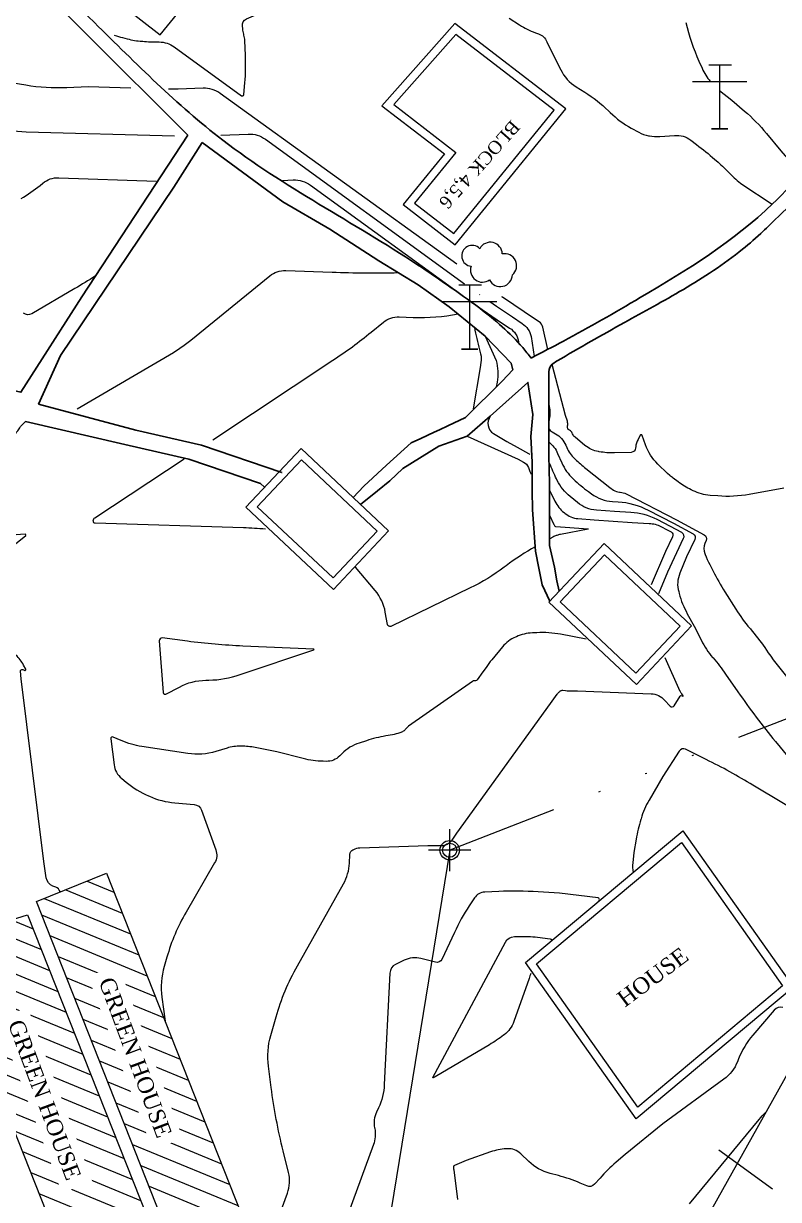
# Model space of a CAD drawing. Header units: metres. Extents: x 331672 to 331918, y 3055529 to 3055826.
# Drawn here: x 331824 to 331870.7, y 3055643.2 to 3055716 of the extents above; entities that cross this region are included whole.
import ezdxf

# ---------------------------------------------------------------- set-up
doc = ezdxf.new("R2010")
doc.units = ezdxf.units.M
doc.header["$MEASUREMENT"] = 0
doc.linetypes.add('ACAD_ISO06W100', pattern=[36, 24, -3, 0, -3, 0, -3, 0, -3])
for name, color, linetype, lineweight in [('Building', 7, 'Continuous', 20), ('Contour', 4, 'Continuous', 15), ('F', 10, 'Continuous', 20), ('GreenHouse', 94, 'Continuous', 20), ('Index_Contour', 8, 'Continuous', 20), ('Road', 170, 'Continuous', 25), ('Station', 50, 'Continuous', 13), ('TREE', 90, 'Continuous', 5)]:
    doc.layers.add(name, color=color, linetype=linetype, lineweight=lineweight)
doc.layers.add('House Drain', color=7, linetype='Continuous', lineweight=5, transparency=0.5)
doc.layers.add('POLE', color=7, linetype='Continuous')
doc.styles.add('CAD', font='times.ttf')
doc.styles.get("Standard").update_dxf_attribs({"font": 'arial.ttf'})

msp = doc.modelspace()

# ---------------------------------------------------------------- hatches: boundary and pattern name
at = {"layer": 'Building'}
h = msp.add_hatch(dxfattribs=at)
h.set_pattern_fill('ANSI31', color=256, scale=7, angle=45)
h.set_pattern_definition([(90, (0, 0), (-0.875, 0), [])])
h.paths.add_polyline_path([(331749.484, 3055721.726), (331752.999, 3055718.584), (331757.928, 3055724.099), (331754.484, 3055727.244)])
h.paths.add_polyline_path([(331733.311, 3055718.875), (331714.611, 3055732.465), (331711.54, 3055726.735), (331730.241, 3055713.145)])
h.paths.add_polyline_path([(331743.788, 3055716.963), (331740.878, 3055714.603), (331744.843, 3055709.367), (331747.753, 3055711.727)])
h.paths.add_polyline_path([(331760.628, 3055739.212), (331764.925, 3055736.086), (331769.851, 3055742.857), (331765.555, 3055745.983)])
h.paths.add_polyline_path([(331751.887, 3055719.603), (331756.792, 3055725.086), (331755.519, 3055726.224), (331750.614, 3055720.742)], flags=24)
h.paths.add_polyline_path([(331717.269, 3055725.071), (331725.786, 3055718.469), (331727.421, 3055720.579), (331718.904, 3055727.181)], flags=24)
h.paths.add_polyline_path([(331742.223, 3055716.58), (331746.848, 3055710.879), (331745.764, 3055709.999), (331741.139, 3055715.7)], flags=25)
h.paths.add_polyline_path([(331763.7, 3055737.545), (331768.154, 3055743.4), (331766.795, 3055744.434), (331762.341, 3055738.579)], flags=24)
h.paths.add_polyline_path([(331781.743, 3055744.81), (331787.744, 3055749.066), (331786.756, 3055750.46), (331780.755, 3055746.204)], flags=9)
h.paths.add_polyline_path([(331832.157, 3055716.958), (331836.689, 3055722.373), (331835.379, 3055723.469), (331830.847, 3055718.054)], flags=9)
h.paths.add_polyline_path([(331853.989, 3055710.569), (331849.293, 3055705.295), (331850.569, 3055704.159), (331855.264, 3055709.433)], flags=9)
h.paths.add_polyline_path([(331875.627, 3055719.9), (331875.299, 3055712.188), (331877.432, 3055712.097), (331877.76, 3055719.809)], flags=9)
h.paths.add_polyline_path([(331886.497, 3055705.268), (331895.039, 3055698.803), (331896.328, 3055700.506), (331887.786, 3055706.971)], flags=9)
h.paths.add_polyline_path([(331883.02, 3055700.7), (331891.52, 3055694.18), (331892.82, 3055695.874), (331884.32, 3055702.394)], flags=9)
h.paths.add_polyline_path([(331758.112, 3055761.566), (331766.223, 3055754.569), (331767.618, 3055756.186), (331759.506, 3055763.183)], flags=9)
h.paths.add_polyline_path([(331762.003, 3055766.056), (331770.114, 3055759.059), (331771.509, 3055760.676), (331763.397, 3055767.673)], flags=9)
h.paths.add_polyline_path([(331741.894, 3055776.453), (331750.006, 3055769.456), (331751.401, 3055771.072), (331743.289, 3055778.07)], flags=9)
h.paths.add_polyline_path([(331743.037, 3055784.346), (331751.148, 3055777.349), (331752.543, 3055778.965), (331744.431, 3055785.963)], flags=9)
at = {"layer": 'GreenHouse', "true_color": 0x136734}
h = msp.add_hatch(dxfattribs=at)
h.set_pattern_fill('ANSI31', color=116, scale=8)
h.set_pattern_definition([(45, (0, 0), (-0.7071067812, 0.7071067812), [])])
h.paths.add_polyline_path([(331724.832, 3055669.705), (331725.111, 3055669.705), (331725.111, 3055670.08), (331724.832, 3055670.08)], flags=9)
h.paths.add_polyline_path([(331724.296, 3055669.33), (331725.111, 3055669.33), (331725.111, 3055669.705), (331724.296, 3055669.705)], flags=9)
h.paths.add_polyline_path([(331725.291, 3055670.018), (331726.566, 3055671.293), (331726.301, 3055671.559), (331725.025, 3055670.283)], flags=9)
h.paths.add_polyline_path([(331777.786, 3055688.409), (331778.553, 3055688.409), (331778.553, 3055688.784), (331777.786, 3055688.784)], flags=9)
h.paths.add_polyline_path([(331778, 3055688.034), (331778.553, 3055688.034), (331778.553, 3055688.409), (331778, 3055688.409)], flags=9)
h.paths.add_polyline_path([(331778.733, 3055688.722), (331780.008, 3055689.997), (331779.743, 3055690.263), (331778.467, 3055688.987)], flags=9)
h.paths.add_polyline_path([(331776.718, 3055683.093), (331777.474, 3055683.093), (331777.474, 3055683.468), (331776.718, 3055683.468)], flags=9)
h.paths.add_polyline_path([(331776.921, 3055682.718), (331777.474, 3055682.718), (331777.474, 3055683.093), (331776.921, 3055683.093)], flags=9)
h.paths.add_polyline_path([(331777.653, 3055683.406), (331778.929, 3055684.681), (331778.663, 3055684.946), (331777.388, 3055683.671)], flags=9)
h.paths.add_polyline_path([(331786.047, 3055675.116), (331786.814, 3055675.116), (331786.814, 3055675.491), (331786.047, 3055675.491)], flags=9)
h.paths.add_polyline_path([(331786.261, 3055674.741), (331786.814, 3055674.741), (331786.814, 3055675.116), (331786.261, 3055675.116)], flags=9)
h.paths.add_polyline_path([(331786.994, 3055675.429), (331788.101, 3055676.536), (331787.835, 3055676.801), (331786.728, 3055675.694)], flags=9)
h.paths.add_polyline_path([(331780.753, 3055665.77), (331781.45, 3055665.77), (331781.45, 3055666.145), (331780.753, 3055666.145)], flags=9)
h.paths.add_polyline_path([(331780.896, 3055665.395), (331781.45, 3055665.395), (331781.45, 3055665.77), (331780.896, 3055665.77)], flags=9)
h.paths.add_polyline_path([(331781.629, 3055666.083), (331782.904, 3055667.359), (331782.639, 3055667.624), (331781.364, 3055666.348)], flags=9)
h.paths.add_polyline_path([(331824.395, 3055683.732), (331825.175, 3055683.732), (331825.175, 3055684.107), (331824.395, 3055684.107)], flags=9)
h.paths.add_polyline_path([(331824.621, 3055683.357), (331825.175, 3055683.357), (331825.175, 3055683.732), (331824.621, 3055683.732)], flags=9)
h.paths.add_polyline_path([(331825.354, 3055684.045), (331826.469, 3055685.16), (331826.204, 3055685.426), (331825.088, 3055684.31)], flags=9)
h.paths.add_polyline_path([(331823.883, 3055678.051), (331824.65, 3055678.051), (331824.65, 3055678.426), (331823.883, 3055678.426)], flags=9)
h.paths.add_polyline_path([(331824.097, 3055677.676), (331824.65, 3055677.676), (331824.65, 3055678.051), (331824.097, 3055678.051)], flags=9)
h.paths.add_polyline_path([(331824.83, 3055678.364), (331826.113, 3055679.648), (331825.848, 3055679.913), (331824.564, 3055678.629)], flags=9)
h.paths.add_polyline_path([(331760.105, 3055688.656), (331760.872, 3055688.656), (331760.872, 3055689.031), (331760.105, 3055689.031)], flags=9)
h.paths.add_polyline_path([(331760.581, 3055688.281), (331760.872, 3055688.281), (331760.872, 3055688.656), (331760.581, 3055688.656)], flags=9)
h.paths.add_polyline_path([(331761.052, 3055688.969), (331762.327, 3055690.244), (331762.062, 3055690.51), (331760.786, 3055689.234)], flags=9)
h.paths.add_polyline_path([(331763.628, 3055695.196), (331764.324, 3055695.196), (331764.324, 3055695.571), (331763.628, 3055695.571)], flags=9)
h.paths.add_polyline_path([(331764.033, 3055694.821), (331764.324, 3055694.821), (331764.324, 3055695.196), (331764.033, 3055695.196)], flags=9)
h.paths.add_polyline_path([(331764.504, 3055695.509), (331765.779, 3055696.784), (331765.514, 3055697.05), (331764.238, 3055695.774)], flags=9)
h.paths.add_polyline_path([(331728.926, 3055671.778), (331729.705, 3055671.778), (331729.705, 3055672.153), (331728.926, 3055672.153)], flags=9)
h.paths.add_polyline_path([(331729.414, 3055671.403), (331729.705, 3055671.403), (331729.705, 3055671.778), (331729.414, 3055671.778)], flags=9)
h.paths.add_polyline_path([(331729.885, 3055672.091), (331731.16, 3055673.366), (331730.895, 3055673.632), (331729.619, 3055672.356)], flags=9)
h.paths.add_polyline_path([(331725.288, 3055663.848), (331726.056, 3055663.848), (331726.056, 3055664.223), (331725.288, 3055664.223)], flags=9)
h.paths.add_polyline_path([(331725.764, 3055663.473), (331726.056, 3055663.473), (331726.056, 3055663.848), (331725.764, 3055663.848)], flags=9)
h.paths.add_polyline_path([(331726.235, 3055664.161), (331727.51, 3055665.436), (331727.245, 3055665.702), (331725.969, 3055664.426)], flags=9)
h.paths.add_polyline_path([(331841.435, 3055681.337), (331842.215, 3055681.337), (331842.215, 3055681.712), (331841.435, 3055681.712)], flags=9)
h.paths.add_polyline_path([(331841.923, 3055680.962), (331842.215, 3055680.962), (331842.215, 3055681.337), (331841.923, 3055681.337)], flags=9)
h.paths.add_polyline_path([(331842.394, 3055681.65), (331843.66, 3055682.917), (331843.395, 3055683.182), (331842.128, 3055681.915)], flags=9)
h.paths.add_polyline_path([(331778.945, 3055683.359), (331784.074, 3055674.803), (331785.361, 3055675.574), (331780.232, 3055684.13)], flags=9)
h.paths.add_polyline_path([(331774.545, 3055679.021), (331779.674, 3055670.464), (331780.961, 3055671.235), (331775.831, 3055679.792)], flags=9)
h.paths.add_polyline_path([(331816.031, 3055597.709), (331818.645, 3055607.337), (331817.198, 3055607.73), (331814.584, 3055598.102)], flags=9)
h.paths.add_polyline_path([(331719.878, 3055760.512), (331729.847, 3055760.134), (331729.904, 3055761.633), (331719.935, 3055762.011)], flags=9)
h.paths.add_polyline_path([(331886.644, 3055705.573), (331894.028, 3055698.865), (331895.037, 3055699.976), (331887.652, 3055706.683)], flags=9)
h.paths.add_polyline_path([(331883.215, 3055701.01), (331890.6, 3055694.302), (331891.609, 3055695.413), (331884.224, 3055702.12)], flags=9)
h.paths.add_polyline_path([(331830.306, 3055686.46), (331840.275, 3055686.082), (331840.332, 3055687.581), (331830.363, 3055687.959)], flags=9)
h.paths.add_polyline_path([(331830.676, 3055679.8), (331840.645, 3055679.422), (331840.702, 3055680.921), (331830.733, 3055681.299)], flags=9)
h.paths.add_polyline_path([(331761.592, 3055767.102), (331768.977, 3055760.394), (331769.985, 3055761.505), (331762.601, 3055768.212)], flags=9)
h.paths.add_polyline_path([(331757.927, 3055762.002), (331765.311, 3055755.295), (331766.32, 3055756.405), (331758.935, 3055763.112)], flags=9)
h.paths.add_polyline_path([(331741.18, 3055778.12), (331748.565, 3055771.412), (331749.573, 3055772.523), (331742.189, 3055779.23)], flags=9)
h.paths.add_polyline_path([(331743.145, 3055784.446), (331750.53, 3055777.738), (331751.538, 3055778.849), (331744.154, 3055785.556)], flags=9)
h = msp.add_hatch(dxfattribs=at)
h.set_pattern_fill('ANSI31', color=116, scale=8, angle=-67.42761)
h.set_pattern_definition([(337.57239206, (-2617150.9224, 2189141.3553), (0.3815158241, 0.92436230774), [])])
h.paths.add_polyline_path([(331829.128, 3055663.433), (331824.792, 3055661.68), (331833.49, 3055639.705), (331837.839, 3055641.426)])
h.paths.add_polyline_path([(331827.502, 3055637.191), (331832.949, 3055638.887), (331824.251, 3055660.863), (331818.805, 3055659.166)])
h.paths.add_polyline_path([(331823.957, 3055661.788), (331824.256, 3055661.068), (331824.603, 3055661.212), (331824.303, 3055661.932)], flags=9)
h.paths.add_polyline_path([(331823.698, 3055661.436), (331823.91, 3055660.924), (331824.256, 3055661.068), (331824.044, 3055661.58)], flags=9)
h.paths.add_polyline_path([(331824.614, 3055661.023), (331826.072, 3055660.421), (331826.215, 3055660.768), (331824.757, 3055661.37)], flags=9)
h.paths.add_polyline_path([(331828.745, 3055657.377), (331832.222, 3055648.027), (331833.628, 3055648.55), (331830.151, 3055657.9)], flags=24)
h.paths.add_polyline_path([(331832.687, 3055639.736), (331832.954, 3055639.093), (331833.3, 3055639.236), (331833.033, 3055639.88)], flags=9)
h.paths.add_polyline_path([(331832.395, 3055639.46), (331832.608, 3055638.949), (331832.954, 3055639.093), (331832.742, 3055639.604)], flags=24)
h.paths.add_polyline_path([(331833.312, 3055639.047), (331834.979, 3055638.359), (331835.122, 3055638.706), (331833.455, 3055639.394)], flags=9)
h.paths.add_polyline_path([(331818.515, 3055660.081), (331818.81, 3055659.372), (331819.156, 3055659.516), (331818.861, 3055660.225)], flags=9)
h.paths.add_polyline_path([(331818.251, 3055659.739), (331818.463, 3055659.228), (331818.81, 3055659.372), (331818.597, 3055659.883)], flags=9)
h.paths.add_polyline_path([(331819.167, 3055659.326), (331820.845, 3055658.634), (331820.988, 3055658.98), (331819.31, 3055659.673)], flags=9)
h.paths.add_polyline_path([(331828.286, 3055645.134), (331828.586, 3055644.414), (331828.932, 3055644.558), (331828.633, 3055645.278)], flags=24)
h.paths.add_polyline_path([(331828.128, 3055644.54), (331828.239, 3055644.27), (331828.586, 3055644.414), (331828.474, 3055644.684)], flags=24)
h.paths.add_polyline_path([(331828.943, 3055644.369), (331830.599, 3055643.686), (331830.742, 3055644.032), (331829.086, 3055644.716)], flags=24)
h.paths.add_polyline_path([(331822.737, 3055654.479), (331826.215, 3055645.128), (331827.621, 3055645.651), (331824.143, 3055655.002)], flags=24)

# ---------------------------------------------------------------- linework, layer by layer
at = {"layer": 'Building', "lineweight": 18}
for points, elevation in [([(331850.62, 3055703.025), (331856.839, 3055710.661), (331850.747, 3055715.34), (331846.906, 3055711.004), (331850.753, 3055708.05), (331848.197, 3055704.912)], 1266.627), ([(331864.7, 3055665.334), (331870.962, 3055656.475), (331862, 3055648.963), (331855.738, 3055657.822)], 1264.36)]:
    msp.add_lwpolyline(points, close=True, dxfattribs=dict(at, elevation=elevation))
at = {"layer": 'Building'}
for points in [[(331841.198, 3055689.023), (331838.465, 3055686.118), (331843.15, 3055681.711), (331845.883, 3055684.616)], [(331859.942, 3055683.14), (331857.209, 3055680.234), (331861.894, 3055675.827), (331864.628, 3055678.733)]]:
    msp.add_lwpolyline(points, close=True, dxfattribs=at)
at = {"layer": 'Contour'}
for points, elevation in [([(331830.631, 3055712.032), (331828, 3055712.103), (331826.673, 3055712.052, -0.052105), (331824.133, 3055712.203), (331821.65, 3055712.601, -0.068339), (331821.482, 3055712.65), (331821.436, 3055712.671, 0.029453), (331821.272, 3055712.733), (331821.061, 3055712.8), (331816.008, 3055714.451), (331815.622, 3055714.581, -0.030128), (331815.509, 3055714.627), (331815.464, 3055714.648, -0.061297), (331815.361, 3055714.712), (331815.016, 3055714.987, -0.186226), (331814.956, 3055715.088), (331814.946, 3055715.137, 0.025773), (331814.916, 3055715.258), (331814.795, 3055715.666), (331813.606, 3055720.08), (331813.567, 3055720.242, 0.313945), (331813.424, 3055720.371), (331812.866, 3055720.45)], 1266), ([(331829.615, 3055715.31, 0.029602), (331830.13, 3055715.15), (331830.421, 3055715.076, 0.04463), (331831.328, 3055714.926), (331831.378, 3055714.923, 0.018777), (331832.299, 3055714.882), (331832.397, 3055714.882, -0.163415), (331833.317, 3055714.579), (331837.482, 3055711.556, 0.557928), (331837.635, 3055711.626), (331837.695, 3055712.354, 0.032842), (331837.73, 3055714.052), (331837.692, 3055714.974, 0.06149), (331837.638, 3055715.313), (331837.624, 3055715.361, -0.046979), (331837.56, 3055715.699), (331837.543, 3055715.879, -0.33256), (331837.795, 3055716.306), (331840.459, 3055717.453)], 1267), ([(331864.982, 3055716.084, 0.046841), (331865.793, 3055713.693), (331865.987, 3055713.254, 0.073229), (331866.488, 3055712.437, 0.073229)], 1268), ([(331867.068, 3055711.889), (331867.826, 3055711.278), (331868.605, 3055710.607, -0.043665), (331869.972, 3055709.217), (331870.859, 3055708.153), (331872.13, 3055706.689)], 1268), ([(331823.847, 3055705.192, 0.040454), (331825.027, 3055706.01), (331825.196, 3055706.148, -0.189277), (331826.175, 3055706.476), (331832.231, 3055706.264)], 1264), ([(331828.427, 3055700.39, -0.013171), (331827.183, 3055699.625), (331824.504, 3055698.058, -0.327022), (331823.998, 3055698.104)], 1263), ([(331827.321, 3055692.187), (331833.279, 3055695.673), (331833.674, 3055695.934, 0.025936), (331834.355, 3055696.434), (331839.242, 3055700.408, -0.189277), (331840.22, 3055700.737), (331843.092, 3055700.636, 0.012349), (331847.179, 3055700.607, 0.012349)], 1262), ([(331851.69, 3055698.814), (331852.1, 3055698.517), (331853.302, 3055697.693), (331854.076, 3055697.18, -0.217014), (331854.631, 3055696.32)], 1264), ([(331856.431, 3055695.854), (331856.123, 3055697.235, 0.201856), (331855.899, 3055697.561), (331855.68, 3055697.706), (331853.644, 3055699.079)], 1266), ([(331835.704, 3055690.265), (331843.143, 3055695.186, 0.025936), (331845.512, 3055696.926), (331846.264, 3055697.538, -0.189277), (331847.243, 3055697.867), (331848.115, 3055697.836, 0.056961), (331850.884, 3055698.049, 0.056961)], 1261), ([(331851.898, 3055697.221, 0.025404), (331852.213, 3055695.831), (331852.28, 3055695.574, -0.112674), (331852.302, 3055695.05), (331852.248, 3055694.736), (331851.817, 3055692.179)], 1261), ([(331852.567, 3055696.675), (331853.242, 3055695.171, -0.112674), (331853.299, 3055693.827), (331853.248, 3055693.534)], 1262), ([(331871.032, 3055687.267), (331868.903, 3055686.885, -0.067204), (331866.955, 3055686.787), (331866.474, 3055686.824, -0.100949), (331865.431, 3055687.112), (331865.314, 3055687.17, -0.044126), (331864.512, 3055687.655), (331864.204, 3055687.878, -0.033028), (331863.988, 3055688.056), (331863.849, 3055688.186), (331863.251, 3055688.763, -0.121579), (331862.487, 3055689.948), (331862.278, 3055690.533, 0.60952), (331862.155, 3055690.542), (331862.019, 3055690.285, 0.107071), (331861.877, 3055689.8), (331861.873, 3055689.755, -0.384564), (331861.59, 3055689.486), (331860.568, 3055689.454, -0.055232), (331859.625, 3055689.525), (331859.576, 3055689.533, -0.133606), (331858.739, 3055689.919), (331858.121, 3055690.425, -0.123395), (331857.969, 3055690.625), (331857.947, 3055690.674, 0.168881), (331857.787, 3055690.85), (331857.744, 3055690.874, -0.322882), (331857.656, 3055691.059), (331857.667, 3055691.127, 0.12025), (331857.65, 3055691.406), (331857.541, 3055691.771), (331856.711, 3055694.931)], 1266), ([(331852.882, 3055691.717, 0.432744), (331853.074, 3055690.646), (331853.894, 3055690.159), (331854.537, 3055689.796), (331855.236, 3055689.422, -0.017165), (331855.318, 3055689.377)], 1262), ([(331851.457, 3055690.489), (331854.602, 3055689.064), (331854.943, 3055688.882, -0.186945), (331855.234, 3055688.554), (331855.336, 3055688.29), (331855.411, 3055688.125)], 1261), ([(331856.501, 3055690.127, -0.127399), (331857.048, 3055689.416), (331857.308, 3055688.829, 0.104077), (331857.992, 3055687.861), (331858.028, 3055687.827, 0.034924), (331858.956, 3055687.057), (331859.152, 3055686.915, 0.147254), (331860.438, 3055686.45), (331860.793, 3055686.425, -0.10709), (331862.645, 3055685.911), (331864.214, 3055685.106), (331865.423, 3055684.448, -0.398766), (331865.537, 3055684.1), (331865.025, 3055683.011), (331864.608, 3055682.004, 0.17336), (331864.536, 3055680.865), (331864.568, 3055680.746, 0.061842), (331865.069, 3055679.499), (331865.491, 3055678.726), (331865.939, 3055677.843, 0.062317), (331866.635, 3055676.799), (331866.668, 3055676.761, -0.025976), (331867.438, 3055675.762), (331868.204, 3055674.66, 0.020897), (331870.523, 3055671.592), (331875.182, 3055665.909)], 1264), ([(331838.971, 3055684.727, 0.018398), (331837.607, 3055684.812), (331828.435, 3055685.098, -0.400134), (331828.319, 3055685.215), (331828.318, 3055685.265, -0.265988), (331828.41, 3055685.441), (331833.934, 3055689.094)], 1261), ([(331863.31, 3055680.748), (331863.867, 3055682.094), (331864.842, 3055684.167, 0.398766), (331864.728, 3055684.515), (331864.02, 3055684.9), (331863.204, 3055685.319, 0.11081), (331861.568, 3055685.761), (331860.556, 3055685.815), (331859.442, 3055685.908, -0.158922), (331858.276, 3055686.379), (331857.83, 3055686.744, -0.111952), (331857.026, 3055687.753), (331856.983, 3055687.84, -0.02056), (331856.548, 3055688.808)], 1263), ([(331856.551, 3055687.142), (331856.641, 3055686.942), (331856.879, 3055686.463, 0.111952), (331857.445, 3055685.753), (331857.484, 3055685.721, 0.158922), (331858.306, 3055685.388), (331859.309, 3055685.305), (331861.657, 3055685.147), (331862.71, 3055685.09, -0.11081), (331863.438, 3055684.893), (331863.826, 3055684.695), (331864.062, 3055684.566, -0.398766), (331864.161, 3055684.264), (331863.726, 3055683.34), (331862.833, 3055681.281)], 1262), ([(331856.551, 3055685.592), (331856.807, 3055685.025, 0.065303), (331856.846, 3055684.961), (331856.877, 3055684.921, 0.219403), (331856.939, 3055684.889), (331858.934, 3055684.753, -0.761844), (331858.935, 3055684.725), (331857.215, 3055684.404, 0.038531), (331857.003, 3055684.348), (331856.956, 3055684.331, 0.044665), (331856.755, 3055684.243), (331856.557, 3055684.135)], 1261), ([(331826.268, 3055662.277), (331826.257, 3055662.308, 0.228185), (331825.991, 3055662.578), (331825.811, 3055662.646, -0.278109), (331825.408, 3055663.143), (331825.25, 3055664.155), (331823.852, 3055675.469), (331823.806, 3055675.94, -0.546775), (331823.95, 3055676.045), (331824.074, 3055675.992, 0.65176), (331824.137, 3055676.06), (331823.994, 3055676.323, 0.07895), (331823.531, 3055676.938), (331820.601, 3055679.81, -0.319369), (331820.501, 3055680.327), (331820.919, 3055681.274, -0.126601), (331821.901, 3055682.55), (331824.139, 3055684.342, 0.669006), (331824.11, 3055684.417), (331818.989, 3055684.056)], 1261), ([(331855.661, 3055683.645, 0.035941), (331853.863, 3055682.472), (331853.748, 3055682.385, -0.051344), (331851.63, 3055681.09), (331846.734, 3055678.717, -0.486556), (331846.518, 3055678.827)], 1261), ([(331846.518, 3055678.827), (331846.382, 3055679.586, 0.136706), (331845.755, 3055680.93), (331844.543, 3055682.383)], 1261), ([(331832.814, 3055674.525), (331833.643, 3055674.96, -0.120904), (331835.281, 3055675.383), (331835.459, 3055675.388, 0.079496), (331837.401, 3055675.73), (331841.96, 3055677.268, 0.73135), (331841.954, 3055677.312), (331837.569, 3055677.5, -0.02276), (331834.137, 3055677.795), (331832.586, 3055677.997, 0.468228), (331832.393, 3055677.814), (331832.635, 3055674.624, 0.521445), (331832.814, 3055674.525)], 1261), ([(331874.717, 3055665.541), (331869.13, 3055668.89, 0.022808), (331866.241, 3055670.471), (331864.953, 3055671.106, 0.383671), (331864.575, 3055671.001), (331863.559, 3055669.428), (331862.704, 3055667.959, 0.061348), (331862.205, 3055666.811), (331862.191, 3055666.763, 0.031857), (331861.899, 3055665.54), (331861.757, 3055664.728), (331861.691, 3055664.087, 0.083172), (331861.72, 3055663.488)], 1264)]:
    msp.add_lwpolyline(points, format="xyb", dxfattribs=dict(at, elevation=elevation))
at = {"layer": 'Contour', "elevation": 1266}
msp.add_lwpolyline([(331853.644, 3055699.079), (331853.596, 3055699.114)], dxfattribs=at)
at = {"layer": 'F'}
msp.add_line((331867.017, 3055646.323), (331870.345, 3055643.911), dxfattribs=at)
at = {"layer": 'F', "color": 240, "true_color": 0xed1f24, "elevation": 1263.394}
msp.add_lwpolyline([(331816.55, 3055757.042), (331817.962, 3055756.508), (331820.994, 3055759.842), (331835.68, 3055768.871), (331916.891, 3055714.718), (331914.663, 3055704.391), (331913.553, 3055699.84), (331911.782, 3055695.3), (331908.966, 3055691.183), (331900.574, 3055683.689), (331896.301, 3055677.819), (331872.564, 3055653.345), (331856.499, 3055624.628), (331848.187, 3055610.864), (331844.764, 3055602.955), (331841.133, 3055598.47)], dxfattribs=at)
at = {"layer": 'GreenHouse', "elevation": 1260.934}
msp.add_lwpolyline([(331829.128, 3055663.433), (331837.839, 3055641.426), (331833.49, 3055639.705), (331824.792, 3055661.68), (331829.128, 3055663.433)], dxfattribs=at)
at = {"layer": 'GreenHouse'}
msp.add_lwpolyline([(331818.805, 3055659.166), (331824.251, 3055660.863), (331832.949, 3055638.887), (331827.502, 3055637.191), (331818.805, 3055659.166)], dxfattribs=at)
at = {"layer": 'House Drain', "lineweight": 5, "transparency": 33554559}
for points, elevation in [([(331832.456, 3055715.334), (331839.309, 3055723.749), (331832.439, 3055729.024), (331827.933, 3055723.938), (331831.797, 3055720.971), (331829.244, 3055717.836)], 1266.868), ([(331850.699, 3055702.33), (331857.552, 3055710.745), (331850.682, 3055716.02), (331846.176, 3055710.934), (331850.04, 3055707.967), (331847.487, 3055704.832)], 1266.627)]:
    msp.add_lwpolyline(points, close=True, dxfattribs=dict(at, elevation=elevation))
msp.add_lwpolyline([(331841.176, 3055689.73), (331837.758, 3055686.096), (331843.171, 3055681.004), (331846.59, 3055684.638), (331841.176, 3055689.73)], dxfattribs=at)
at = {"layer": 'House Drain', "transparency": 33554559}
msp.add_lwpolyline([(331859.921, 3055683.847), (331856.502, 3055680.213), (331861.916, 3055675.12), (331865.334, 3055678.755)], close=True, dxfattribs=at)
at = {"layer": 'House Drain', "lineweight": 5, "transparency": 33554559, "elevation": 1264.36}
msp.add_lwpolyline([(331864.795, 3055666.066), (331871.636, 3055656.388), (331861.905, 3055648.231), (331855.064, 3055657.909), (331864.795, 3055666.066)], dxfattribs=at)
at = {"layer": 'Index_Contour', "elevation": 1265}
for points in [[(331810.262, 3055716.453, 0.056029), (331810.542, 3055716.16), (331812.161, 3055714.765, 0.025601), (331814.171, 3055713.195), (331814.449, 3055712.999, 0.045729), (331816.147, 3055712.01), (331816.698, 3055711.75, 0.032892), (331817.489, 3055711.435), (331817.537, 3055711.42, -0.056855), (331818.31, 3055711.071), (331818.355, 3055711.044, 0.023717), (331819.112, 3055710.643), (331820.4, 3055710.034, 0.043913), (331821.412, 3055709.655), (331821.46, 3055709.641, 0.051702), (331822.523, 3055709.451), (331824.162, 3055709.321), (331833.34, 3055709.073)], [(331852.841, 3055698.814), (331853.266, 3055698.523), (331854.247, 3055697.862), (331854.861, 3055697.454, -0.201856), (331855.404, 3055696.665), (331855.603, 3055695.424)], [(331856.504, 3055692.459, -0.101794), (331856.528, 3055691.516), (331856.503, 3055691.367)], [(331856.502, 3055690.973, 0.174), (331856.701, 3055690.749), (331856.908, 3055690.632, -0.168881), (331857.551, 3055689.924), (331857.611, 3055689.789, 0.104077), (331858.103, 3055689.092), (331858.139, 3055689.058, 0.023726), (331858.796, 3055688.489), (331860.281, 3055687.315), (331860.513, 3055687.148, 0.147254), (331860.866, 3055687.02), (331860.915, 3055687.017, -0.10709), (331861.284, 3055686.914), (331864.408, 3055685.311), (331866.114, 3055684.383, -0.392074), (331866.236, 3055684.026), (331866.16, 3055683.851, 0.211652), (331866.151, 3055683.215), (331866.17, 3055683.168, 0.021444), (331866.458, 3055682.541), (331866.66, 3055682.142, 0.02449), (331867.393, 3055680.851), (331868.072, 3055679.773, 0.037827), (331868.938, 3055678.596), (331868.97, 3055678.558, -0.025976), (331869.864, 3055677.4), (331870.082, 3055677.085, 0.025962), (331871.381, 3055675.401)], [(331855.396, 3055657.241, 0.014378), (331855.278, 3055656.93), (331854.333, 3055654.259, -0.152448), (331853.739, 3055653.443), (331853.699, 3055653.413, -0.031016), (331852.828, 3055652.825), (331849.476, 3055650.839, -0.024212), (331849.384, 3055650.79), (331849.338, 3055650.769, -0.660993), (331849.316, 3055650.792), (331853.813, 3055659.164, -0.273066), (331854.369, 3055659.513)], [(331854.369, 3055659.513), (331854.628, 3055659.524, -0.04234), (331855.798, 3055659.479), (331856.592, 3055659.385, -0.320501), (331856.676, 3055659.303, -0.320501)], [(331865.21, 3055642.98), (331869.511, 3055648.201, -0.043502), (331869.931, 3055648.64)]]:
    msp.add_lwpolyline(points, format="xyb", dxfattribs=at)
for points in [[(331852.203, 3055699.252), (331852.235, 3055699.23)], [(331852.224, 3055699.237), (331852.235, 3055699.23)]]:
    msp.add_lwpolyline(points, dxfattribs=at)
at = {"layer": 'POLE', "lineweight": 18}
for p, q in [((331866.395, 3055713.476, 2527.063), (331867.802, 3055713.476, 2527.063)), ((331867.068, 3055713.476, 2527.063), (331867.068, 3055709.503, 2527.063)), ((331865.385, 3055712.437, 2527.063), (331868.751, 3055712.437, 2527.063)), ((331850.928, 3055699.853, 2527.063), (331852.335, 3055699.853, 2527.063)), ((331851.601, 3055699.853, 2527.063), (331851.601, 3055695.88, 2527.063)), ((331849.918, 3055698.814, 2527.063), (331853.284, 3055698.814, 2527.063))]:
    msp.add_line(p, q, dxfattribs=at)
at = {"layer": 'POLE'}
for p, q in [((331867.568, 3055709.503, 2527.063), (331866.568, 3055709.503, 2527.063)), ((331852.101, 3055695.88, 2527.063), (331851.101, 3055695.88, 2527.063))]:
    msp.add_line(p, q, dxfattribs=at)
at = {"layer": 'Road'}
for p, q in [((331856.507, 3055694.296), (331856.499, 3055689.291)), ((331856.499, 3055689.291), (331856.551, 3055687.556)), ((331856.551, 3055687.556), (331856.551, 3055686.054)), ((331856.551, 3055686.054), (331856.551, 3055685.07)), ((331856.551, 3055685.07), (331856.551, 3055683.724)), ((331856.551, 3055683.724), (331856.853, 3055682.383)), ((331856.853, 3055682.383), (331857.002, 3055681.54)), ((331857.006, 3055681.525), (331857.142, 3055680.893))]:
    msp.add_line(p, q, dxfattribs=at)
at = {"layer": 'Road', "elevation": 0.015}
msp.add_lwpolyline([(331821.568, 3055721.682), (331834.161, 3055709.115)], dxfattribs=at)
at = {"layer": 'Road'}
for points in [[(331806.384, 3055699.808), (331818.544, 3055694.425), (331823.833, 3055693.206), (331827.615, 3055699.119), (331834.161, 3055709.115)], [(331824.92, 3055692.461), (331826.287, 3055695.471), (331833.305, 3055705.887), (331835.06, 3055708.653)], [(331853.612, 3055693.89), (331851.337, 3055691.65), (331850.26, 3055691.136), (331850.26, 3055691.136), (331849.739, 3055690.887), (331849.408, 3055690.729), (331849.408, 3055690.729), (331848.573, 3055690.346), (331847.991, 3055690.078), (331846.464, 3055688.686), (331845.053, 3055687.4), (331844.396, 3055686.701)], [(331844.859, 3055686.266), (331845.893, 3055687.112), (331846.662, 3055687.727), (331847.465, 3055688.478), (331849.686, 3055689.861), (331851.457, 3055690.489), (331852.882, 3055691.717), (331855.206, 3055693.815), (331855.503, 3055691.827), (331855.388, 3055690.46), (331855.463, 3055688.877), (331855.463, 3055687.116), (331855.489, 3055685.928), (331855.682, 3055683.366), (331855.89, 3055682.31), (331856.09, 3055681.277), (331856.559, 3055680.273)], [(331824.92, 3055692.461), (331830.939, 3055690.865), (331835.003, 3055689.931), (331839.987, 3055688.23), (331839.987, 3055688.23)], [(331824.114, 3055691.387), (331830.258, 3055689.976), (331834.225, 3055689.064), (331838.669, 3055687.566), (331838.919, 3055687.33)]]:
    msp.add_lwpolyline(points, dxfattribs=at)
for points in [[(331822.142, 3055722.07, 0.279), (331828.382, 3055716.082), (331836.326, 3055708.809), (331848.385, 3055701.092), (331850.214, 3055699.846), (331852.223, 3055698.403), (331854.885, 3055695.971), (331855.407, 3055695.323)], [(331855.407, 3055695.323), (331857.404, 3055696.368), (331862.154, 3055699.059), (331870.363, 3055704.877), (331871.882, 3055706.439)]]:
    msp.add_spline(points, degree=3, dxfattribs=at)
msp.add_open_spline([(331856.507, 3055694.296), (331856.445, 3055694.803), (331856.733, 3055694.974), (331857.705, 3055695.549), (331858.389, 3055695.945), (331859.774, 3055696.733), (331860.472, 3055697.124), (331861.771, 3055697.847), (331862.369, 3055698.176), (331863.59, 3055698.856), (331864.209, 3055699.206), (331866.067, 3055700.307), (331867.31, 3055701.111), (331868.923, 3055702.407), (331869.351, 3055702.778), (331870.062, 3055703.456), (331872.416, 3055705.73), (331872.416, 3055705.73), (331872.416, 3055705.73), (331872.416, 3055705.73), (331872.416, 3055705.73), (331872.416, 3055705.73), (331872.416, 3055705.73), (331872.416, 3055705.73)], degree=3, knots=[0.514397, 0.514397, 0.514397, 0.514397, 1.527623, 1.527623, 3.953877, 3.953877, 6.380131, 6.380131, 8.421983, 8.421983, 10.463835, 10.463835, 14.547538, 14.547538, 16.066684, 16.066684, 17.157629, 17.157629, 18.017535, 18.017535, 18.877441, 18.877441, 19.558852, 19.558852, 19.558852, 19.558852], dxfattribs=at)
at = {"layer": 'Road', "lineweight": 18}
msp.add_open_spline([(331794.79, 3055656.204), (331796.08, 3055657.469), (331797.229, 3055658.628), (331798.951, 3055660.358), (331799.52, 3055660.926), (331800.655, 3055662.07), (331801.22, 3055662.647), (331802.07, 3055663.549), (331802.365, 3055663.869), (331803.103, 3055664.694), (331803.521, 3055665.185), (331804.209, 3055665.825), (331804.434, 3055666.013), (331805.08, 3055666.478), (331805.564, 3055666.752), (331806.43, 3055667.293), (331806.816, 3055667.553), (331807.373, 3055668.088), (331807.574, 3055668.336), (331807.798, 3055668.788), (331807.859, 3055668.962), (331807.926, 3055669.3), (331807.938, 3055669.455), (331807.944, 3055669.75), (331807.938, 3055669.892), (331807.925, 3055670.213), (331807.92, 3055670.378), (331807.923, 3055670.723), (331807.929, 3055670.899), (331807.935, 3055671.251), (331807.936, 3055671.424), (331807.922, 3055671.731), (331807.911, 3055671.861), (331807.887, 3055672.099), (331807.875, 3055672.21), (331807.864, 3055672.418), (331807.866, 3055672.512), (331807.887, 3055672.659), (331807.901, 3055672.709), (331807.958, 3055672.836), (331808.002, 3055672.909), (331808.123, 3055673.086), (331808.206, 3055673.193), (331808.353, 3055673.395), (331808.413, 3055673.482), (331808.522, 3055673.651), (331808.573, 3055673.735), (331808.72, 3055673.983), (331808.81, 3055674.143), (331808.982, 3055674.431), (331809.065, 3055674.56), (331809.24, 3055674.799), (331809.338, 3055674.913), (331809.556, 3055675.141), (331809.675, 3055675.254), (331809.995, 3055675.546), (331810.206, 3055675.728), (331810.615, 3055676.099), (331810.817, 3055676.285), (331811.414, 3055676.846), (331811.803, 3055677.222), (331812.656, 3055678.041), (331813.121, 3055678.478), (331814.071, 3055679.349), (331814.553, 3055679.783), (331815.457, 3055680.62), (331815.877, 3055681.023), (331816.702, 3055681.833), (331817.108, 3055682.237), (331817.927, 3055683.038), (331818.339, 3055683.437), (331819.183, 3055684.268), (331819.615, 3055684.7), (331820.444, 3055685.564), (331820.847, 3055685.997), (331821.517, 3055686.825), (331821.794, 3055687.208), (331822.191, 3055687.883), (331822.329, 3055688.16), (331822.575, 3055688.707), (331822.687, 3055688.978), (331822.915, 3055689.51), (331823.03, 3055689.77), (331823.299, 3055690.291), (331823.463, 3055690.557), (331823.747, 3055690.987), (331823.858, 3055691.149), (331824.114, 3055691.387)], degree=3, knots=[0.987518, 0.987518, 0.987518, 0.987518, 5.892253, 5.892253, 8.289644, 8.289644, 10.687036, 10.687036, 11.995368, 11.995368, 14.025988, 14.025988, 14.938769, 14.938769, 16.426592, 16.426592, 17.654657, 17.654657, 18.50325, 18.50325, 18.974434, 18.974434, 19.366277, 19.366277, 19.758119, 19.758119, 20.29709, 20.29709, 20.836061, 20.836061, 21.330419, 21.330419, 21.67366, 21.67366, 22.016901, 22.016901, 22.384315, 22.384315, 22.717041, 22.717041, 23.049767, 23.049767, 23.453129, 23.453129, 23.728436, 23.728436, 24.003743, 24.003743, 24.554358, 24.554358, 25.064425, 25.064425, 25.585553, 25.585553, 26.106681, 26.106681, 26.918302, 26.918302, 27.729923, 27.729923, 29.353164, 29.353164, 31.295364, 31.295364, 33.237564, 33.237564, 34.962895, 34.962895, 36.688225, 36.688225, 38.413556, 38.413556, 40.232341, 40.232341, 41.950872, 41.950872, 43.300039, 43.300039, 44.169764, 44.169764, 45.03949, 45.03949, 45.923707, 45.923707, 46.916521, 46.916521, 47.510778, 47.510778, 47.510778, 47.510778], dxfattribs=at)
at = {"layer": 'Station', "linetype": 'Continuous', "lineweight": 18}
for points in [[(331851.672, 3055664.861), (331850.367, 3055664.861), (331850.367, 3055666.166)], [(331850.367, 3055663.556), (331850.367, 3055664.861), (331849.062, 3055664.861)]]:
    msp.add_lwpolyline(points, dxfattribs=at)
for radius in [0.601, 0.438]:
    msp.add_circle((331850.367, 3055664.861), radius, dxfattribs=at)
at = {"layer": 'TREE'}
for centre, radius, start, end in [((331852.881, 3055701.747), 0.74, 1.16471, 152.34027), ((331851.758, 3055701.643), 0.647, 43.71829, 264.14596), ((331853.768, 3055701.037), 0.74, 310.13905, 101.50825), ((331852.392, 3055700.759), 0.74, 161.04705, 306.94423), ((331853.506, 3055700.483), 0.74, 205.23169, 359.11654)]:
    msp.add_arc(centre, radius, start, end, dxfattribs=at)

# ---------------------------------------------------------------- next in the draw order: texts
at = {"layer": 'Building', "lineweight": 18, "insert": (331854.78, 3055709.57, 1266.627), "char_height": 0.8, "attachment_point": 1, "rotation": 228.31797, "style": 'CAD', "bg_fill": 3, "box_fill_scale": 1.5, "bg_fill_color": 256, "bg_fill_transparency": 0}
msp.add_mtext_dynamic_manual_height_columns('\\pxql;BLOCK 4,5,6', width=6.83563, gutter_width=1, heights=[0.829], dxfattribs=at)
at = {"layer": 'GreenHouse', "color": 7, "true_color": 0xffffff, "insert": (331823.957, 3055654.484), "char_height": 1, "attachment_point": 1, "rotation": 290.40091, "bg_fill": 3, "box_fill_scale": 1.5, "bg_fill_color": 256, "bg_fill_transparency": 0}
msp.add_mtext_dynamic_manual_height_columns('{\\fTimes New Roman|b0|i0|c0|p18;\\C0;GREEN HOUSE}', width=10.4946, gutter_width=1, heights=[0], dxfattribs=at)

# ---------------------------------------------------------------- next in the draw order: linework, layer by layer
at = {"layer": 'Contour'}
for points, elevation in [([(331854.049, 3055716.352), (331854.694, 3055715.94, 0.057453), (331855.667, 3055715.458), (331855.868, 3055715.384, -0.213258), (331856.381, 3055714.901), (331856.554, 3055714.504), (331857.235, 3055713.167, 0.140926), (331858.201, 3055712.105), (331858.729, 3055711.77, -0.052393), (331860.185, 3055710.629), (331860.305, 3055710.514, 0.066665), (331861.6, 3055709.554), (331862.068, 3055709.292, 0.089133), (331862.674, 3055709.076), (331862.723, 3055709.067, 0.064225), (331863.37, 3055709.034), (331864.283, 3055709.098, -0.188017), (331865.281, 3055708.805), (331865.647, 3055708.53, -0.020746), (331866.762, 3055707.625), (331866.969, 3055707.443, -0.022859), (331867.68, 3055706.761), (331867.715, 3055706.725, 0.044095), (331868.451, 3055706.074), (331870.321, 3055704.836)], 1267), ([(331850.805, 3055701.129), (331836.175, 3055711.694, 0.176547), (331835.105, 3055712.017), (331833.573, 3055711.953), (331832.966, 3055711.969)], 1266), ([(331840.023, 3055706.317), (331840.686, 3055706.345, -0.176547), (331841.757, 3055706.022), (331851.601, 3055698.879)], 1264)]:
    msp.add_lwpolyline(points, format="xyb", dxfattribs=dict(at, elevation=elevation))
at = {"layer": 'Index_Contour', "elevation": 1265}
msp.add_lwpolyline([(331836.216, 3055709.111), (331837.896, 3055709.181, -0.176547), (331838.966, 3055708.858), (331851.286, 3055699.918)], format="xyb", dxfattribs=at)
at = {"layer": 'Road'}
msp.add_lwpolyline([(331835.06, 3055708.653), (331840.037, 3055704.988), (331842.95, 3055703.288), (331845.987, 3055701.338), (331848.415, 3055699.85), (331850.345, 3055698.489), (331852.567, 3055696.675), (331854.18, 3055694.995), (331854.265, 3055694.591), (331853.612, 3055693.89)], dxfattribs=at)

# ---------------------------------------------------------------- next in the draw order: texts
at = {"layer": 'GreenHouse', "color": 7, "true_color": 0xffffff, "insert": (331829.572, 3055657.108), "char_height": 1, "attachment_point": 1, "rotation": 290.40091, "bg_fill": 3, "box_fill_scale": 1.5, "bg_fill_color": 256, "bg_fill_transparency": 0}
msp.add_mtext_dynamic_manual_height_columns('{\\fTimes New Roman|b0|i0|c0|p18;\\C0;GREEN HOUSE}', width=10.44855, gutter_width=1, heights=[0], dxfattribs=at)

# ---------------------------------------------------------------- next in the draw order: linework, layer by layer
at = {"layer": 'Contour', "elevation": 1262}
msp.add_lwpolyline([(331858.815, 3055677.925), (331857.233, 3055678.224, 0.063079), (331855.76, 3055678.323), (331855.483, 3055678.308, 0.094101), (331854.494, 3055678.075), (331854.448, 3055678.055, 0.122771), (331853.644, 3055677.454), (331852.972, 3055676.649, 0.023486), (331852.615, 3055676.18), (331852.418, 3055675.897), (331852.071, 3055675.415, -0.229735), (331851.963, 3055675.354), (331851.913, 3055675.351, 0.140632), (331851.788, 3055675.306), (331847.82, 3055672.541, 0.087293), (331847.652, 3055672.377), (331847.622, 3055672.336, -0.149835), (331847.441, 3055672.197), (331847.281, 3055672.135, -0.052005), (331846.821, 3055672.006), (331846.407, 3055671.933, 0.036776), (331845.225, 3055671.639), (331844.77, 3055671.491, 0.124337), (331843.706, 3055670.839), (331843.563, 3055670.696, -0.21263), (331842.727, 3055670.361), (331842.541, 3055670.365, -0.061266), (331841.31, 3055670.535), (331839.672, 3055670.959), (331838.327, 3055671.215, 0.046339), (331837.477, 3055671.301), (331837.427, 3055671.301, 0.081274), (331836.589, 3055671.182), (331835.897, 3055670.971, -0.118078), (331834.167, 3055670.847), (331831.328, 3055671.281, -0.066666), (331830.045, 3055671.648), (331829.54, 3055671.865, 0.553922), (331829.402, 3055671.762), (331829.604, 3055670.155, 0.199486), (331830.073, 3055669.304), (331830.352, 3055669.074, 0.072847), (331831.741, 3055668.22), (331831.787, 3055668.2, 0.085357), (331833.361, 3055667.796), (331834.562, 3055667.688, -0.299935), (331835.018, 3055667.336), (331835.894, 3055664.889, -0.229125), (331835.82, 3055664.071), (331834.054, 3055661.021, 0.06488), (331832.872, 3055658.239), (331832.708, 3055657.665, 0.107591), (331832.565, 3055655.757), (331832.757, 3055654.273)], format="xyb", dxfattribs=at)
at = {"layer": 'Station', "linetype": 'ACAD_ISO06W100'}
msp.add_lwpolyline([(331816.095, 3055733.665), (331855, 3055749), (331897.592, 3055723.753), (331890.6, 3055680.562), (331850.367, 3055664.861), (331843.21, 3055620.872)], dxfattribs=at)

# ---------------------------------------------------------------- next in the draw order: texts
at = {"layer": 'Building', "lineweight": 18, "insert": (331860.612, 3055655.911, 1265), "char_height": 1, "attachment_point": 1, "rotation": 36.79797, "style": 'CAD', "bg_fill": 3, "box_fill_scale": 1.5, "bg_fill_color": 256, "bg_fill_transparency": 0}
msp.add_mtext_dynamic_manual_height_columns('HOUSE', width=5.27044, gutter_width=1, heights=[0.749], dxfattribs=at)

# ---------------------------------------------------------------- next in the draw order: linework, layer by layer
at = {"layer": 'Contour'}
for points, elevation in [([(331838.993, 3055639.996), (331840.323, 3055643.638, 0.15612), (331840.393, 3055644.919), (331840.063, 3055646.256, -0.029726), (331839.327, 3055650.178), (331839.157, 3055651.487, -0.107591), (331839.3, 3055653.395), (331839.628, 3055654.542, -0.061139), (331840.945, 3055657.702), (331843.792, 3055662.785, 0.12137), (331844.162, 3055664.068), (331844.189, 3055664.6, -0.280471), (331844.382, 3055664.893), (331844.427, 3055664.915, -0.111237), (331844.813, 3055665.012), (331849.021, 3055665.159), (331849.866, 3055665.144, 0.102632), (331850.075, 3055665.182), (331850.122, 3055665.2, 0.062472), (331850.312, 3055665.301), (331850.358, 3055665.333, 0.09111), (331850.519, 3055665.493), (331850.813, 3055665.907), (331856.596, 3055673.937), (331857.022, 3055674.519, -0.049308), (331857.158, 3055674.672), (331857.194, 3055674.707, -0.231095), (331857.371, 3055674.764), (331857.527, 3055674.745, 0.031433), (331857.944, 3055674.718), (331858.266, 3055674.716), (331862.828, 3055674.543, -0.208027), (331863.667, 3055674.155), (331864.016, 3055673.776, 0.487471), (331864.257, 3055673.799), (331864.619, 3055674.391, -0.407183), (331864.749, 3055674.424), (331864.792, 3055674.399, 0.727605), (331864.815, 3055674.426), (331864.73, 3055674.534, -0.035098), (331864.693, 3055674.589), (331864.667, 3055674.632, -0.028756), (331864.637, 3055674.691), (331863.704, 3055676.758)], 1263), ([(331859.611, 3055661.754), (331859.611, 3055661.754, 0.553993), (331859.544, 3055661.912), (331857.159, 3055662.195), (331855.834, 3055662.281, 0.028083), (331853.398, 3055662.307), (331852.544, 3055662.271, 0.249262), (331851.9, 3055661.907), (331851.58, 3055661.421, 0.038913), (331850.658, 3055659.771), (331849.883, 3055658.106, -0.36557), (331849.498, 3055657.924), (331848.59, 3055658.157, 0.186667), (331847.546, 3055658.049), (331847.018, 3055657.79, 0.280471), (331846.67, 3055657.261), (331846.322, 3055650.358, -0.101787), (331845.964, 3055648.916), (331845.84, 3055648.652, 0.163566), (331845.717, 3055647.679), (331845.726, 3055647.63, -0.140813), (331845.644, 3055646.64), (331843.591, 3055641.021, 0.410788)], 1264)]:
    msp.add_lwpolyline(points, format="xyb", dxfattribs=dict(at, elevation=elevation))
at = {"layer": 'Index_Contour', "elevation": 1265}
msp.add_lwpolyline([(331870.987, 3055655.124, 0.30774), (331870.453, 3055654.97), (331869.124, 3055653.412, 0.085529), (331868.244, 3055651.956), (331868.171, 3055651.773, -0.146707), (331867.329, 3055650.687), (331863.557, 3055647.921), (331861.234, 3055646.035), (331860.665, 3055645.547, 0.036344), (331859.671, 3055644.568), (331859.336, 3055644.189, -0.330796), (331858.849, 3055644.081), (331858.435, 3055644.259, 0.039603), (331857.098, 3055644.721), (331856.578, 3055644.858, -0.134379), (331855.261, 3055645.598), (331854.762, 3055646.079, 0.21634), (331853.936, 3055646.386), (331853.868, 3055646.383, 0.076494), (331852.901, 3055646.188), (331851.394, 3055645.649), (331850.663, 3055645.359, 0.322423), (331850.603, 3055645.267), (331850.604, 3055645.217, 0.026974), (331850.615, 3055645.084), (331850.859, 3055643.244, 0.04668)], format="xyb", dxfattribs=at)

doc.saveas('drawing.dxf')
